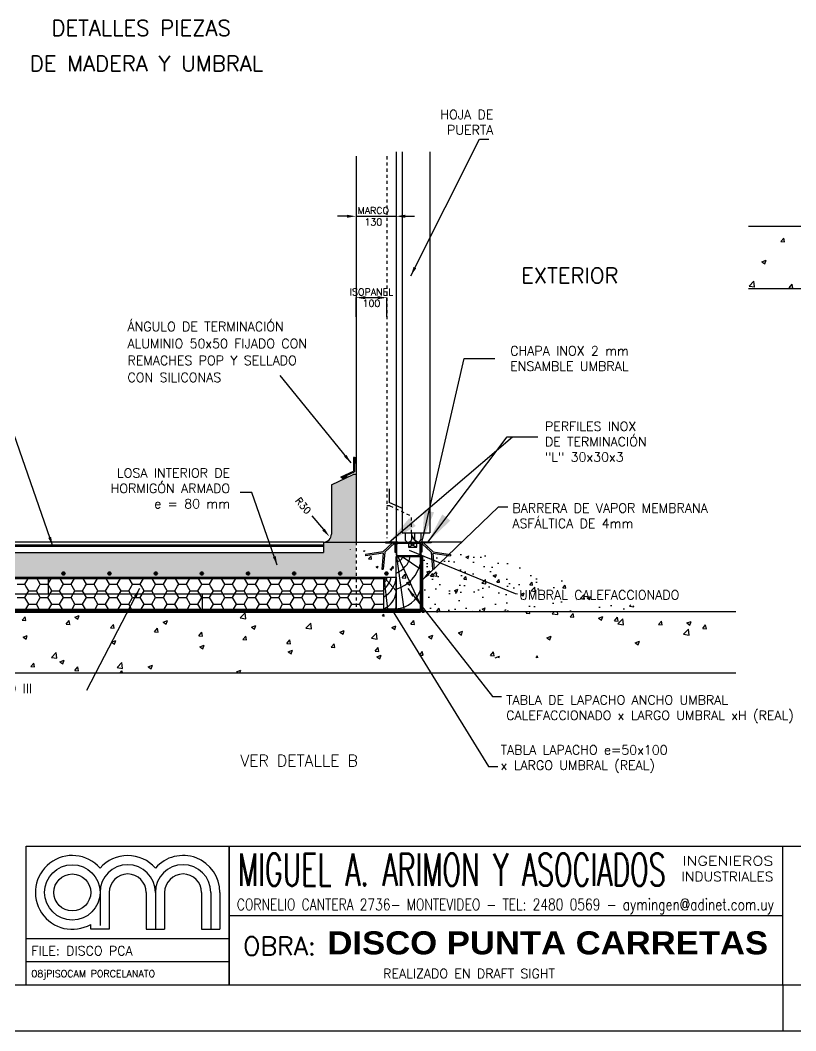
# Model space of a CAD drawing. Extents: x 20 to 15395, y -28849 to -19999.
# Drawn here: x 10066 to 12587, y -28849 to -25563 of the extents above; entities that cross this region are included whole.
import ezdxf
from ezdxf.enums import TextEntityAlignment as Align

# ---------------------------------------------------------------- set-up
doc = ezdxf.new("R2010")
doc.units = 0
doc.header["$LTSCALE"] = 0.1
doc.header["$MEASUREMENT"] = 0
doc.header["$PDMODE"] = 33
doc.linetypes.add('PUN100', pattern=[400, 200, -200])
doc.linetypes.add('PUN50', pattern=[200, 100, -100])
doc.layers.get('DEFPOINTS').update_dxf_attribs({"linetype": 'CONTINUOUS'})
for name, color, linetype in [('03', 7, 'CONTINUOUS'), ('a construir', 252, 'CONTINUOUS'), ('EQ', 8, 'CONTINUOUS'), ('FI', 2, 'CONTINUOUS'), ('GR', 9, 'CONTINUOUS'), ('IS', 5, 'CONTINUOUS'), ('ISO', 151, 'CONTINUOUS'), ('MA', 15, 'CONTINUOUS'), ('madera', 12, 'CONTINUOUS'), ('MF', 8, 'CONTINUOUS'), ('MFF', 8, 'CONTINUOUS'), ('TX', 13, 'CONTINUOUS')]:
    doc.layers.add(name, color=color, linetype=linetype)
doc.layers.add('2.0', color=7, linetype='CONTINUOUS', lineweight=200)
doc.styles.add('ROMANS', font='romans')
doc.styles.add('SANSSERIFBOLD', font='sasb____.pfb')
doc.styles.get("Standard").update_dxf_attribs({"font": 'ITALIC'})
doc.dimstyles.new('RPM 1-15', dxfattribs={"dimscale": 15, "dimtxt": 1.5, "dimasz": 2, "dimexe": 0.0625, "dimexo": 0.38, "dimgap": 1, "dimtad": 0, "dimdec": 0, "dimtxsty": 'ROMANS', "dimcen": 2.5, "dimclrd": 256, "dimclre": 256, "dimclrt": 256, "dimazin": 0, "dimtfac": 1, "dimtdec": 0, "dimtmove": 0, "dimatfit": 1, "dimfxl": 1, "dimtolj": 1, "dimlwd": -1, "dimlwe": -1, "dimarcsym": 0})
doc.dimstyles.new('RPM 1-50', dxfattribs={"dimscale": 50, "dimtxt": 1.5, "dimasz": 2, "dimexe": 0.0625, "dimexo": 0.38, "dimgap": 1, "dimtad": 0, "dimdec": 0, "dimtxsty": 'ROMANS', "dimcen": 2.5, "dimclrd": 256, "dimclre": 256, "dimclrt": 256, "dimazin": 0, "dimtfac": 1, "dimtdec": 0, "dimtmove": 0, "dimatfit": 1, "dimfxl": 1, "dimtolj": 1, "dimlwd": -1, "dimlwe": -1, "dimarcsym": 0})
doc.dimstyles.get("Standard").update_dxf_attribs({"dimtxt": 0.18, "dimasz": 0.18, "dimexe": 0.18, "dimexo": 0.0625, "dimgap": 0.09, "dimtad": 0, "dimtih": 1, "dimtoh": 1, "dimdec": 4, "dimzin": 0, "dimdsep": 46, "dimtxsty": 'Standard', "dimcen": 0.09, "dimadec": 0, "dimazin": 0, "dimtfac": 1, "dimtdec": 4, "dimtofl": 0, "dimtmove": 0, "dimatfit": 3, "dimfxl": 1, "dimtolj": 1, "dimtzin": 0, "dimarcsym": 0})

# ---------------------------------------------------------------- blocks, each defined once
blk = doc.blocks.new('*D419')
at = {"layer": 'DEFPOINTS', "color": 0, "transparency": 16777216}
for p in [(11257.5, -26465), (11157.5, -26532.8), (11257.5, -26532.8)]:
    blk.add_point(p, dxfattribs=at)
at = {"layer": 'TX', "transparency": 16777216}
for p, q in [((11157.5, -26527.1), (11157.5, -26464.1)), ((11187.5, -26465), (11227.5, -26465)), ((11257.5, -26527.1), (11257.5, -26464.1))]:
    blk.add_line(p, q, dxfattribs=at)
for points in [[(11187.5, -26460), (11187.5, -26470), (11157.5, -26465)], [(11227.5, -26460), (11227.5, -26470), (11257.5, -26465)]]:
    blk.add_solid(points, dxfattribs=at)
at = {"layer": 'TX', "transparency": 16777216, "insert": (11207.5, -26465), "char_height": 22.5, "attachment_point": 5, "style": 'ROMANS'}
blk.add_mtext('\\A1;ISOPANEL\\P100', dxfattribs=at)
blk = doc.blocks.new('*D420')
at = {"layer": 'DEFPOINTS', "color": 0, "transparency": 16777216}
for p in [(11051.5, -27219.2), (11070.9, -27242.1)]:
    blk.add_point(p, dxfattribs=at)
at = {"layer": 'TX', "transparency": 16777216}
blk.add_line((11014.1, -27175), (11051.5, -27219.2), dxfattribs=at)
blk.add_solid([(11055.3, -27215.9), (11047.7, -27222.4), (11070.9, -27242.1)], dxfattribs=at)
at = {"layer": 'TX', "transparency": 16777216, "insert": (10985.7, -27141.5), "char_height": 22.5, "attachment_point": 5, "rotation": 310.2701, "style": 'ROMANS'}
blk.add_mtext('\\A1;R30', dxfattribs=at)
blk = doc.blocks.new('*D421')
at = {"layer": 'DEFPOINTS', "color": 0, "transparency": 16777216}
for p in [(11157.5, -26162), (11287.5, -26162), (11287.5, -26200.3)]:
    blk.add_point(p, dxfattribs=at)
at = {"layer": 'TX', "transparency": 16777216}
for p, q in [((11157.5, -26167.7), (11157.5, -26201.2)), ((11287.5, -26167.7), (11287.5, -26201.2)), ((11127.5, -26200.3), (11097.5, -26200.3)), ((11157.5, -26200.3), (11287.5, -26200.3)), ((11317.5, -26200.3), (11347.5, -26200.3))]:
    blk.add_line(p, q, dxfattribs=at)
for points in [[(11127.5, -26195.3), (11127.5, -26205.3), (11157.5, -26200.3)], [(11317.5, -26195.3), (11317.5, -26205.3), (11287.5, -26200.3)]]:
    blk.add_solid(points, dxfattribs=at)
at = {"layer": 'TX', "transparency": 16777216, "insert": (11213.5, -26200.3), "char_height": 22.5, "attachment_point": 5, "style": 'ROMANS'}
blk.add_mtext('\\A1;MARCO\\P130', dxfattribs=at)

msp = doc.modelspace()

# ---------------------------------------------------------------- hatches: boundary and pattern name
at = {"layer": 'MF'}
h = msp.add_hatch(dxfattribs=at)
h.set_pattern_fill('AR-CONC', color=256, scale=15, style=0)
h.set_pattern_definition([(50, (-741.48, -50), (107.58903, -9.41282), [11.25, -123.75]), (355, (-741.48, -50), (-20.8127, 112.8288), [9, -99]), (100.4514, (-732.51, -50.78), (86.7764, 103.41593), [9.56103, -105.1713]), (46.1842, (-741.48, -20), (160.08616, -24.82785), [16.875, -185.625]), (96.6356, (-728.14, -22.07), (140.1994, 146.1177), [14.3415, -157.75695]), (351.1842, (-741.48, -20), (140.1993, 146.1178), [13.5, -148.5]), (21, (-726.48, -27.5), (89.53606, -60.39283), [11.25, -123.75]), (326, (-726.48, -27.5), (36.4973, 108.7725), [9, -99]), (71.4514, (-719.02, -32.53), (126.0334, 48.37957), [9.56103, -105.1713]), (37.5, (-741.48, -50), (1.82398, 49.93408), [0, -97.8, 0, -100.5, 0, -99.375]), (7.5, (-741.48, -50), (39.46043, 59.16176), [0, -57.3, 0, -95.55, 0, -37.875]), (327.5, (-774.93, -50), (80.073365, -3.38323), [0, -37.5, 0, -117, 0, -155.25]), (317.5, (-789.93, -50), (87.47793, 15.01575), [0, -48.75, 0, -77.7, 0, -110.25])])
edge = h.paths.add_edge_path()
edge.add_line((7657.1, -27373.9), (7657.1, -27041.9))
edge.add_line((7657.1, -27041.9), (7666.6, -27041.9))
edge.add_line((7666.6, -27041.9), (7733.1, -27073))
edge.add_line((7733.1, -27073), (7733.1, -27233.9))
edge.add_arc((7763.1, -27233.9), 30, 180, 269.3579)
edge.add_line((7762.7, -27263.9), (7762.8, -27293.9))
edge.add_line((7762.8, -27293.9), (11051.8, -27293.9))
edge.add_line((11051.8, -27293.9), (11051.8, -27259.9))
edge.add_arc((11051.5, -27233.9), 26, 270.6431, 359.9975)
edge.add_line((11077.5, -27233.9), (11077.5, -27073.4))
edge.add_line((11077.5, -27073.4), (11148, -27040.5))
edge.add_line((11148, -27040.5), (11157.5, -27040.5))
edge.add_line((11157.5, -27040.5), (11157.5, -27373.9))
edge.add_line((11157.5, -27373.9), (7657.1, -27373.9))
h = msp.add_hatch(dxfattribs=at)
h.set_pattern_fill('AR-CONC', color=256, scale=15, style=0)
h.set_pattern_definition([(50, (-741.48, 0), (107.58903, -9.41282), [11.25, -123.75]), (355, (-741.48, 0), (-20.8127, 112.8288), [9, -99]), (100.4514, (-732.51, -0.78), (86.7764, 103.41593), [9.56103, -105.1713]), (46.1842, (-741.48, 30), (160.08616, -24.82785), [16.875, -185.625]), (96.6356, (-728.14, 27.93), (140.1994, 146.1177), [14.3415, -157.75695]), (351.1842, (-741.48, 30), (140.1993, 146.1178), [13.5, -148.5]), (21, (-726.48, 22.5), (89.53606, -60.39283), [11.25, -123.75]), (326, (-726.48, 22.5), (36.4973, 108.7725), [9, -99]), (71.4514, (-719.02, 17.47), (126.0334, 48.37957), [9.56103, -105.1713]), (37.5, (-741.48, 0), (1.82398, 49.93408), [0, -97.8, 0, -100.5, 0, -99.375]), (7.5, (-741.48, 0), (39.46043, 59.16176), [0, -57.3, 0, -95.55, 0, -37.875]), (327.5, (-774.93, 0), (80.073365, -3.38323), [0, -37.5, 0, -117, 0, -155.25]), (317.5, (-789.93, 0), (87.47793, 15.01575), [0, -48.75, 0, -77.7, 0, -110.25])])
h.paths.add_polyline_path([(11372.5, -27487.3), (11371.5, -27270.8), (11401.5, -27262.4), (11401.5, -27259.9), (11401.5, -27271.9), (11499.4, -27271.9), (12114, -27485.8)])
at = {"layer": 'TX'}
for points in [[(11157.5, -27003.3), (11152.5, -27003.3), (11152.5, -26984.4), (11157.5, -26984.4)], [(11112.5, -27055.1), (11110.4, -27050.5), (11127.6, -27042.6), (11129.6, -27047.2)]]:
    msp.add_hatch(color=256, dxfattribs=at).paths.add_polyline_path(points)

# ---------------------------------------------------------------- linework, layer by layer
at = {"layer": '03'}
msp.add_line((11253.8, -27260), (11401.5, -27260), dxfattribs=at)
at = {"layer": '2.0'}
for p, q in [((11367.5, -27304.2), (11367.5, -27476.9)), ((11368.2, -27304.2), (11368.2, -27480.1)), ((11368.8, -27304.2), (11368.8, -27480.1)), ((11369.5, -27304.2), (11369.5, -27480.1)), ((11370.2, -27304.2), (11370.2, -27480.1)), ((11370.8, -27304.2), (11370.8, -27480.2)), ((7559.5, -27482.4), (11365.8, -27482.4)), ((7559.5, -27483.1), (11365.8, -27483.1)), ((7559.5, -27483.8), (11365.8, -27483.8)), ((7559.5, -27484.4), (11365.8, -27484.4)), ((7559.5, -27485.1), (11365.8, -27485.1)), ((7669.3, -27485.8), (11365.8, -27485.8))]:
    msp.add_line(p, q, dxfattribs=at)
for centre in [(10206.2, -27361.9), (10356.2, -27361.9), (10506.2, -27361.9), (10656.2, -27361.9), (10806.2, -27361.9), (10956.2, -27361.9), (11106.2, -27361.9), (11256.2, -27361.9)]:
    msp.add_circle(centre, 3.17, dxfattribs=at)
for radius in [1.67, 2.33, 3, 3.67, 4.33, 5]:
    msp.add_arc((11365.8, -27480.1), radius, 270, 0, dxfattribs=at)
at = {"layer": 'a construir', "color": 252}
msp.add_line((11293.5, -27262), (11340.5, -27262), dxfattribs=at)
at = {"layer": 'EQ'}
for p, q in [((11287.5, -27268), (11287.5, -27301)), ((11289.5, -27301), (11289.5, -27268)), ((11361.5, -27262), (11293.5, -27262)), ((11361.5, -27264), (11293.5, -27264)), ((11365.5, -27301), (11365.5, -27268)), ((11367.5, -27268), (11367.5, -27301)), ((11283.5, -27292.4), (11285.5, -27292.4)), ((11285.5, -27292.4), (11287.5, -27292.4)), ((11361.5, -27305), (11293.5, -27305)), ((11361.5, -27307), (11293.5, -27307))]:
    msp.add_line(p, q, dxfattribs=at)
for centre, radius, start, end in [((11293.5, -27268), 8, 90, 180), ((11293.5, -27268), 6, 90, 180), ((11293.5, -27268), 4, 90, 180), ((11361.5, -27268), 8, 0, 90), ((11361.5, -27268), 6, 0, 90), ((11361.5, -27268), 4, 0, 90), ((11293.5, -27301), 6, 180, 270), ((11293.5, -27301), 4, 180, 270), ((11361.5, -27301), 6, 270, 0), ((11361.5, -27301), 4, 270, 0)]:
    msp.add_arc(centre, radius, start, end, dxfattribs=at)
at = {"layer": 'FI'}
for p, q in [((11307.5, -25990.4), (11307.5, -27230)), ((11397.5, -25990.4), (11397.5, -27230)), ((11307.5, -27230), (11397.5, -27230)), ((11317.5, -27230), (11317.5, -27253.1)), ((11337.5, -27230), (11337.5, -27252.5)), ((11347.5, -27230), (11347.5, -27253.1)), ((11367.5, -27230), (11367.5, -27252.5)), ((12545.1, -28699.1), (12545.1, -28849.1)), ((20.1, -28849.1), (15395.1, -28849.1))]:
    msp.add_line(p, q, dxfattribs=at)
for centre in [(11327.4, -27249.5), (11357.4, -27249.5)]:
    msp.add_arc(centre, 10.5, 200.117, 343.405, dxfattribs=at)
at = {"layer": 'GR', "linetype": 'Continuous', "ltscale": 0.01}
for p, q in [((14686.7, -26233.7), (12432.7, -26233.7)), ((14686.7, -26436.2), (12432.7, -26436.2))]:
    msp.add_line(p, q, dxfattribs=at)
at = {"layer": 'GR'}
for p, q in [((11152.5, -26984.4), (11149.5, -26984.4)), ((11149.5, -26984.4), (11149.5, -27029.1)), ((11152.5, -26984.4), (11152.5, -27031)), ((11109.1, -27048), (11149.5, -27029.1)), ((11110.4, -27050.7), (11152.5, -27031)), ((11110.4, -27050.7), (11109.1, -27048)), ((11265.3, -27086.3), (11265.3, -27131)), ((11305.7, -27149.8), (11265.3, -27131)), ((11051.8, -27259.9), (7762.8, -27259.9)), ((11051.8, -27269.4), (7762.8, -27269.4)), ((11051.8, -27274.4), (7762.8, -27274.4)), ((11051.8, -27259.9), (11051.8, -27293.9)), ((7762.8, -27293.9), (11051.8, -27293.9)), ((7657.1, -27373.9), (11247.5, -27373.9)), ((11212.7, -27485.8), (12391.4, -27485.8)), ((6824.2, -27685.4), (12391.4, -27685.4))]:
    msp.add_line(p, q, dxfattribs=at)
msp.add_arc((11367.5, -27229.9), 30, 180, 270, dxfattribs=at)
at = {"layer": 'IS'}
for p, q in [((11287.5, -25990.4), (11287.5, -27257.7)), ((11157.5, -26005.3), (11157.5, -27259.9)), ((11157.5, -26888.7), (11157.5, -27246.7)), ((7557.1, -27378.4), (11244.2, -27378.4)), ((10157.1, -27378.4), (10157.1, -27428.4)), ((7557.1, -27428.4), (11244.2, -27428.4)), ((10656, -27440.5), (10657.1, -27440.5)), ((10657.1, -27428.4), (10657.1, -27478.4)), ((11243.5, -27418.9), (11244.2, -27417.6)), ((11244.2, -27420.1), (11243.5, -27418.9)), ((11243.5, -27462.2), (11244.2, -27460.9)), ((11244.2, -27463.4), (11243.5, -27462.2)), ((7557.1, -27478.4), (11244.2, -27478.4)), ((7657.1, -27481.6), (11247.5, -27481.6))]:
    msp.add_line(p, q, dxfattribs=at)
at = {"layer": 'ISO'}
for p, q in [((10056, -27397.2), (10081, -27397.2)), ((10081, -27397.2), (10093.5, -27375.5)), ((10084.5, -27403.4), (10081, -27397.2)), ((10093.5, -27418.8), (10084.5, -27403.4)), ((10131, -27397.2), (10118.5, -27375.5)), ((10118.5, -27418.8), (10127.4, -27403.4)), ((10127.4, -27403.4), (10131, -27397.2)), ((10131, -27397.2), (10156, -27397.2)), ((10156, -27397.2), (10157.1, -27395.3)), ((10157.1, -27399.1), (10156, -27397.2)), ((10157.1, -27395.3), (10168.5, -27375.5)), ((10159.5, -27403.4), (10157.1, -27399.1)), ((10168.5, -27418.8), (10159.5, -27403.4)), ((10193.5, -27418.8), (10202.4, -27403.4)), ((10206, -27397.2), (10195.1, -27378.4)), ((10202.4, -27403.4), (10206, -27397.2)), ((10206, -27397.2), (10231, -27397.2)), ((10231, -27397.2), (10241.8, -27378.4)), ((10234.5, -27403.4), (10231, -27397.2)), ((10243.5, -27418.8), (10234.5, -27403.4)), ((10268.5, -27418.8), (10277.4, -27403.4)), ((10281, -27397.2), (10270.1, -27378.4)), ((10277.4, -27403.4), (10281, -27397.2)), ((10281, -27397.2), (10306, -27397.2)), ((10306, -27397.2), (10316.8, -27378.4)), ((10309.5, -27403.4), (10306, -27397.2)), ((10318.5, -27418.8), (10309.5, -27403.4)), ((10343.5, -27418.8), (10352.4, -27403.4)), ((10356, -27397.2), (10345.1, -27378.4)), ((10352.4, -27403.4), (10356, -27397.2)), ((10356, -27397.2), (10381, -27397.2)), ((10381, -27397.2), (10391.8, -27378.4)), ((10384.5, -27403.4), (10381, -27397.2)), ((10393.5, -27418.8), (10384.5, -27403.4)), ((10418.5, -27418.8), (10427.4, -27403.4)), ((10431, -27397.2), (10420.1, -27378.4)), ((10427.4, -27403.4), (10431, -27397.2)), ((10431, -27397.2), (10456, -27397.2)), ((10456, -27397.2), (10466.8, -27378.4)), ((10459.5, -27403.4), (10456, -27397.2)), ((10468.5, -27418.8), (10459.5, -27403.4)), ((10493.5, -27418.8), (10502.4, -27403.4)), ((10506, -27397.2), (10495.1, -27378.4)), ((10502.4, -27403.4), (10506, -27397.2)), ((10506, -27397.2), (10531, -27397.2)), ((10531, -27397.2), (10541.8, -27378.4)), ((10534.5, -27403.4), (10531, -27397.2)), ((10543.5, -27418.8), (10534.5, -27403.4)), ((10568.5, -27418.8), (10577.4, -27403.4)), ((10581, -27397.2), (10570.1, -27378.4)), ((10577.4, -27403.4), (10581, -27397.2)), ((10581, -27397.2), (10606, -27397.2)), ((10606, -27397.2), (10616.8, -27378.4)), ((10609.5, -27403.4), (10606, -27397.2)), ((10618.5, -27418.8), (10609.5, -27403.4)), ((10643.5, -27418.8), (10652.4, -27403.4)), ((10656, -27397.2), (10645.1, -27378.4)), ((10652.4, -27403.4), (10656, -27397.2)), ((10656, -27397.2), (10681, -27397.2)), ((10681, -27397.2), (10691.8, -27378.4)), ((10684.5, -27403.4), (10681, -27397.2)), ((10693.5, -27418.8), (10684.5, -27403.4)), ((10718.5, -27418.8), (10727.4, -27403.4)), ((10731, -27397.2), (10720.1, -27378.4)), ((10727.4, -27403.4), (10731, -27397.2)), ((10731, -27397.2), (10756, -27397.2)), ((10756, -27397.2), (10766.8, -27378.4)), ((10759.5, -27403.4), (10756, -27397.2)), ((10768.5, -27418.8), (10759.5, -27403.4)), ((10793.5, -27418.8), (10802.4, -27403.4)), ((10806, -27397.2), (10795.1, -27378.4)), ((10802.4, -27403.4), (10806, -27397.2)), ((10806, -27397.2), (10831, -27397.2)), ((10831, -27397.2), (10841.8, -27378.4)), ((10834.5, -27403.4), (10831, -27397.2)), ((10843.5, -27418.8), (10834.5, -27403.4)), ((10868.5, -27418.8), (10877.4, -27403.4)), ((10881, -27397.2), (10870.1, -27378.4)), ((10877.4, -27403.4), (10881, -27397.2)), ((10881, -27397.2), (10906, -27397.2)), ((10906, -27397.2), (10916.8, -27378.4)), ((10909.5, -27403.4), (10906, -27397.2)), ((10918.5, -27418.8), (10909.5, -27403.4)), ((10943.5, -27418.8), (10952.4, -27403.4)), ((10956, -27397.2), (10945.1, -27378.4)), ((10952.4, -27403.4), (10956, -27397.2)), ((10956, -27397.2), (10981, -27397.2)), ((10981, -27397.2), (10991.8, -27378.4)), ((10984.5, -27403.4), (10981, -27397.2)), ((10993.5, -27418.8), (10984.5, -27403.4)), ((11018.5, -27418.8), (11027.4, -27403.4)), ((11031, -27397.2), (11020.1, -27378.4)), ((11027.4, -27403.4), (11031, -27397.2)), ((11031, -27397.2), (11056, -27397.2)), ((11056, -27397.2), (11066.8, -27378.4)), ((11059.5, -27403.4), (11056, -27397.2)), ((11068.5, -27418.8), (11059.5, -27403.4)), ((11093.5, -27418.8), (11102.4, -27403.4)), ((11106, -27397.2), (11095.1, -27378.4)), ((11102.4, -27403.4), (11106, -27397.2)), ((11106, -27397.2), (11131, -27397.2)), ((11131, -27397.2), (11143.5, -27375.5)), ((11134.5, -27403.4), (11131, -27397.2)), ((11143.5, -27418.8), (11134.5, -27403.4)), ((11181, -27397.2), (11168.5, -27375.5)), ((11168.5, -27418.8), (11177.4, -27403.4)), ((11177.4, -27403.4), (11181, -27397.2)), ((11181, -27397.2), (11206, -27397.2)), ((11206, -27397.2), (11218.5, -27375.5)), ((11209.5, -27403.4), (11206, -27397.2)), ((11218.5, -27418.8), (11209.5, -27403.4)), ((10056, -27440.5), (10081, -27440.5)), ((10081, -27440.5), (10093.5, -27418.8)), ((10093.5, -27462.1), (10081, -27440.5)), ((10093.5, -27418.8), (10118.5, -27418.8)), ((10131, -27440.5), (10118.5, -27418.8)), ((10118.5, -27462.1), (10131, -27440.5)), ((10131, -27440.5), (10156, -27440.5)), ((10156, -27440.5), (10168.5, -27418.8)), ((10168.5, -27462.1), (10156, -27440.5)), ((10168.5, -27418.8), (10193.5, -27418.8)), ((10206, -27440.5), (10193.5, -27418.8)), ((10193.5, -27462.1), (10206, -27440.5)), ((10206, -27440.5), (10231, -27440.5)), ((10231, -27440.5), (10243.5, -27418.8)), ((10243.5, -27462.1), (10231, -27440.5)), ((10243.5, -27418.8), (10268.5, -27418.8)), ((10281, -27440.5), (10268.5, -27418.8)), ((10268.5, -27462.1), (10281, -27440.5)), ((10281, -27440.5), (10306, -27440.5)), ((10306, -27440.5), (10318.5, -27418.8)), ((10318.5, -27462.1), (10306, -27440.5)), ((10318.5, -27418.8), (10343.5, -27418.8)), ((10356, -27440.5), (10343.5, -27418.8)), ((10343.5, -27462.1), (10356, -27440.5)), ((10356, -27440.5), (10381, -27440.5)), ((10381, -27440.5), (10393.5, -27418.8)), ((10393.5, -27462.1), (10381, -27440.5)), ((10393.5, -27418.8), (10418.5, -27418.8)), ((10431, -27440.5), (10418.5, -27418.8)), ((10418.5, -27462.1), (10431, -27440.5)), ((10431, -27440.5), (10456, -27440.5)), ((10456, -27440.5), (10468.5, -27418.8)), ((10468.5, -27462.1), (10456, -27440.5)), ((10468.5, -27418.8), (10493.5, -27418.8)), ((10506, -27440.5), (10493.5, -27418.8)), ((10493.5, -27462.1), (10506, -27440.5)), ((10506, -27440.5), (10531, -27440.5)), ((10531, -27440.5), (10543.5, -27418.8)), ((10543.5, -27462.1), (10531, -27440.5)), ((10543.5, -27418.8), (10568.5, -27418.8)), ((10581, -27440.5), (10568.5, -27418.8)), ((10568.5, -27462.1), (10581, -27440.5)), ((10581, -27440.5), (10606, -27440.5)), ((10606, -27440.5), (10618.5, -27418.8)), ((10618.5, -27462.1), (10606, -27440.5)), ((10618.5, -27418.8), (10643.5, -27418.8)), ((10656, -27440.5), (10643.5, -27418.8)), ((10643.5, -27462.1), (10656, -27440.5)), ((10657.1, -27440.5), (10681, -27440.5)), ((10681, -27440.5), (10693.5, -27418.8)), ((10693.5, -27462.1), (10681, -27440.5)), ((10693.5, -27418.8), (10718.5, -27418.8)), ((10731, -27440.5), (10718.5, -27418.8)), ((10718.5, -27462.1), (10731, -27440.5)), ((10731, -27440.5), (10756, -27440.5)), ((10756, -27440.5), (10768.5, -27418.8)), ((10768.5, -27462.1), (10756, -27440.5)), ((10768.5, -27418.8), (10793.5, -27418.8)), ((10806, -27440.5), (10793.5, -27418.8)), ((10793.5, -27462.1), (10806, -27440.5)), ((10806, -27440.5), (10831, -27440.5)), ((10831, -27440.5), (10843.5, -27418.8)), ((10843.5, -27462.1), (10831, -27440.5)), ((10843.5, -27418.8), (10868.5, -27418.8)), ((10881, -27440.5), (10868.5, -27418.8)), ((10868.5, -27462.1), (10881, -27440.5)), ((10881, -27440.5), (10906, -27440.5)), ((10906, -27440.5), (10918.5, -27418.8)), ((10918.5, -27462.1), (10906, -27440.5)), ((10918.5, -27418.8), (10943.5, -27418.8)), ((10956, -27440.5), (10943.5, -27418.8)), ((10943.5, -27462.1), (10956, -27440.5)), ((10956, -27440.5), (10981, -27440.5)), ((10981, -27440.5), (10993.5, -27418.8)), ((10993.5, -27462.1), (10981, -27440.5)), ((10993.5, -27418.8), (11018.5, -27418.8)), ((11031, -27440.5), (11018.5, -27418.8)), ((11018.5, -27462.1), (11031, -27440.5)), ((11031, -27440.5), (11056, -27440.5)), ((11056, -27440.5), (11068.5, -27418.8)), ((11068.5, -27462.1), (11056, -27440.5)), ((11068.5, -27418.8), (11093.5, -27418.8)), ((11106, -27440.5), (11093.5, -27418.8)), ((11093.5, -27462.1), (11106, -27440.5)), ((11106, -27440.5), (11131, -27440.5)), ((11131, -27440.5), (11143.5, -27418.8)), ((11143.5, -27462.1), (11131, -27440.5)), ((11143.5, -27418.8), (11168.5, -27418.8)), ((11181, -27440.5), (11168.5, -27418.8)), ((11168.5, -27462.1), (11181, -27440.5)), ((11181, -27440.5), (11206, -27440.5)), ((11206, -27440.5), (11218.5, -27418.8)), ((11218.5, -27462.1), (11206, -27440.5)), ((11218.5, -27418.8), (11243.5, -27418.8)), ((10084.1, -27478.4), (10093.5, -27462.1)), ((10093.5, -27462.1), (10118.5, -27462.1)), ((10127.8, -27478.4), (10118.5, -27462.1)), ((10159.1, -27478.4), (10168.5, -27462.1)), ((10168.5, -27462.1), (10193.5, -27462.1)), ((10202.8, -27478.4), (10193.5, -27462.1)), ((10234.1, -27478.4), (10243.5, -27462.1)), ((10243.5, -27462.1), (10268.5, -27462.1)), ((10277.8, -27478.4), (10268.5, -27462.1)), ((10309.1, -27478.4), (10318.5, -27462.1)), ((10318.5, -27462.1), (10343.5, -27462.1)), ((10352.8, -27478.4), (10343.5, -27462.1)), ((10384.1, -27478.4), (10393.5, -27462.1)), ((10393.5, -27462.1), (10418.5, -27462.1)), ((10427.8, -27478.4), (10418.5, -27462.1)), ((10459.1, -27478.4), (10468.5, -27462.1)), ((10468.5, -27462.1), (10493.5, -27462.1)), ((10502.8, -27478.4), (10493.5, -27462.1)), ((10534.1, -27478.4), (10543.5, -27462.1)), ((10543.5, -27462.1), (10568.5, -27462.1)), ((10577.8, -27478.4), (10568.5, -27462.1)), ((10609.1, -27478.4), (10618.5, -27462.1)), ((10618.5, -27462.1), (10643.5, -27462.1)), ((10652.8, -27478.4), (10643.5, -27462.1)), ((10684.1, -27478.4), (10693.5, -27462.1)), ((10693.5, -27462.1), (10718.5, -27462.1)), ((10727.8, -27478.4), (10718.5, -27462.1)), ((10759.1, -27478.4), (10768.5, -27462.1)), ((10768.5, -27462.1), (10793.5, -27462.1)), ((10802.8, -27478.4), (10793.5, -27462.1)), ((10834.1, -27478.4), (10843.5, -27462.1)), ((10843.5, -27462.1), (10868.5, -27462.1)), ((10877.8, -27478.4), (10868.5, -27462.1)), ((10909.1, -27478.4), (10918.5, -27462.1)), ((10918.5, -27462.1), (10943.5, -27462.1)), ((10952.8, -27478.4), (10943.5, -27462.1)), ((10984.1, -27478.4), (10993.5, -27462.1)), ((10993.5, -27462.1), (11018.5, -27462.1)), ((11027.8, -27478.4), (11018.5, -27462.1)), ((11059.1, -27478.4), (11068.5, -27462.1)), ((11068.5, -27462.1), (11093.5, -27462.1)), ((11102.8, -27478.4), (11093.5, -27462.1)), ((11134.1, -27478.4), (11143.5, -27462.1)), ((11143.5, -27462.1), (11168.5, -27462.1)), ((11177.8, -27478.4), (11168.5, -27462.1)), ((11209.1, -27478.4), (11218.5, -27462.1)), ((11218.5, -27462.1), (11243.5, -27462.1))]:
    msp.add_line(p, q, dxfattribs=at)
at = {"layer": 'MA'}
for p, q in [((10085.1, -28249.1), (15245.1, -28249.1)), ((10085.1, -28699.1), (10085.1, -28249.1)), ((10745.1, -28699.1), (10745.1, -28249.1)), ((10745.1, -28249.1), (10745.1, -28699.1)), ((12545.1, -28699.1), (12545.1, -28249.1)), ((10325.1, -28399.1), (10325.1, -28507.1)), ((10355.1, -28399.1), (10355.1, -28519.1)), ((10475.1, -28399.1), (10475.1, -28519.1)), ((10505.1, -28399.1), (10505.1, -28519.1)), ((10535.1, -28399.1), (10535.1, -28519.1)), ((10655.1, -28399.1), (10655.1, -28519.1)), ((10685.1, -28399.1), (10685.1, -28519.1)), ((10715.1, -28399.1), (10715.1, -28519.1)), ((10745.1, -28474.1), (12545.1, -28474.1)), ((10295.1, -28519.1), (10295.1, -28503)), ((10355.1, -28519.1), (10295.1, -28519.1)), ((10475.1, -28519.1), (10535.1, -28519.1)), ((10655.1, -28519.1), (10715.1, -28519.1)), ((10085.1, -28549.1), (10745.1, -28549.1)), ((10085.1, -28624.1), (10745.1, -28624.1)), ((320.1, -28699.1), (15245.1, -28699.1))]:
    msp.add_line(p, q, dxfattribs=at)
for radius in [90, 60]:
    msp.add_circle((10235.1, -28399.1), radius, dxfattribs=at)
for centre, radius, start, end in [((10235.1, -28399.1), 120, 41.4096, 300), ((10415.1, -28399.1), 120, 41.4096, 138.5904), ((10595.1, -28399.1), 120, 0, 138.5904), ((10415.1, -28399.1), 90, 0, 180), ((10595.1, -28399.1), 90, 0, 180), ((10415.1, -28399.1), 60, 0, 180), ((10595.1, -28399.1), 60, 0, 180)]:
    msp.add_arc(centre, radius, start, end, dxfattribs=at)
at = {"layer": 'madera'}
for p, q in [((11289.3, -27307), (11313, -27478.4)), ((11293.6, -27307), (11367.5, -27467.1)), ((11307.2, -27307), (11367.5, -27347.7)), ((11247.5, -27373.9), (11259.6, -27478.4)), ((11247.5, -27373.9), (11247.5, -27373.9)), ((11247.5, -27373.9), (11287.5, -27418.9)), ((11247.5, -27373.9), (11287.5, -27373.9)), ((11247.5, -27478.4), (11247.5, -27373.9)), ((11287.5, -27373.9), (11287.5, -27478.4)), ((11287.5, -27478.4), (11247.5, -27478.4)), ((11287.5, -27478.4), (11367.5, -27478.4))]:
    msp.add_line(p, q, dxfattribs=at)
msp.add_lwpolyline([(11287.5, -27478.4), (11287.5, -27307), (11367.5, -27307), (11367.5, -27478.4)], dxfattribs=at)
for centre, radius, start, end in [((11288.3, -27301.2), 22.2, 267.9172, 345.0727), ((11262.3, -27292.2), 72.9, 290.2639, 348.3403), ((11254.2, -27302.7), 115.5, 286.7483, 348.799), ((11212, -27371.2), 75.5, 298.0332, 357.9533), ((11204, -27360.4), 69.1, 309.0717, 348.8103), ((11236.7, -27373.5), 21.3, 300.3726, 358.9585), ((11222.5, -27416.2), 65.4, 292.5069, 353.7727), ((11281, -27387), 90.4, 274.1446, 343.1069), ((11212.7, -27457.7), 76, 344.2145, 349.8074)]:
    msp.add_arc(centre, radius, start, end, dxfattribs=at)
at = {"layer": 'MF'}
for p, q in [((12538, -26282.5), (12547.6, -26271)), ((12538, -26282.5), (12549.9, -26283.5)), ((12549.9, -26283.5), (12547.6, -26271)), ((12476.4, -26348), (12490.4, -26342.6)), ((12476.4, -26348), (12486.4, -26354.7)), ((12486.3, -26354.7), (12490.4, -26342.6)), ((12435.3, -26427.4), (12450.8, -26411.2)), ((12453, -26430.2), (12450.8, -26411.2)), ((12565.7, -26432.9), (12575.4, -26421.4)), ((12577.7, -26434), (12575.4, -26421.4)), ((12435.3, -26427.4), (12453.1, -26430.2)), ((12565.7, -26432.9), (12577.7, -26433.9)), ((11077.5, -27073.4), (11148, -27040.5)), ((11157.5, -27040.5), (11148, -27040.5)), ((11077.5, -27073.4), (11077.5, -27233.9)), ((11051.8, -27259.9), (11253.5, -27259.9)), ((11275.8, -27262.4), (11244.5, -27291.3)), ((11281.9, -27263.6), (11250.5, -27292.5)), ((11285.5, -27260), (11253.5, -27260)), ((11253.5, -27262.4), (11253.5, -27260)), ((11253.5, -27262.4), (11278.5, -27262.4)), ((11283.5, -27267.4), (11283.5, -27292.4)), ((11285.5, -27292.4), (11285.5, -27260)), ((11355.5, -27262), (11328.1, -27276.7)), ((11328.1, -27262), (11355.5, -27276.7)), ((11501.4, -27259.9), (11369.5, -27259.9)), ((11369.5, -27292.4), (11369.5, -27259.9)), ((11369.5, -27266), (11369.5, -27292.4)), ((11371.5, -27267.4), (11371.5, -27292.4)), ((11372.1, -27265.1), (11401.8, -27292.5)), ((11376.5, -27262.4), (11407.9, -27291.3)), ((11401.5, -27262.4), (11376.5, -27262.4)), ((11401.5, -27260), (11401.5, -27262.4)), ((11139.6, -27284.8), (11139.8, -27284.4)), ((11180.4, -27288.5), (11180.6, -27288.2)), ((11180.4, -27288.5), (11186.4, -27289)), ((11186.3, -27289), (11186, -27287.4)), ((11244.5, -27291.3), (11187.6, -27299.8)), ((11187.6, -27299.8), (11188.3, -27304.8)), ((11245.2, -27296.2), (11188.3, -27304.8)), ((11198.2, -27313.9), (11206, -27305.8)), ((11207.1, -27315.3), (11206, -27305.8)), ((11245.2, -27296.2), (11241, -27347.7)), ((11250.5, -27292.5), (11246, -27348.1)), ((11369.5, -27292.4), (11367.5, -27292.4)), ((11371.5, -27292.4), (11369.5, -27292.4)), ((11401.8, -27292.5), (11406.3, -27348.1)), ((11407.1, -27296.2), (11464, -27304.8)), ((11407.1, -27296.2), (11411.3, -27347.7)), ((11407.9, -27291.3), (11464.8, -27299.8)), ((11464.8, -27299.8), (11464, -27304.8)), ((11198.2, -27313.9), (11207.1, -27315.3)), ((11222.5, -27340.6), (11229.5, -27337.9)), ((11222.5, -27340.6), (11227.4, -27343.9)), ((11227.4, -27344), (11229.4, -27337.9)), ((11273, -27343.9), (11277.8, -27338.1)), ((11279, -27344.4), (11277.8, -27338.1)), ((11241, -27347.7), (11246, -27348.1)), ((11268.2, -27347.6), (11275.2, -27344.9)), ((11268.2, -27347.6), (11273.1, -27351)), ((11273, -27343.9), (11279, -27344.4)), ((11273.1, -27351), (11275.2, -27344.9)), ((11307.7, -27376.2), (11317.4, -27364.7)), ((11319.6, -27377.3), (11317.3, -27364.7)), ((11411.3, -27347.7), (11406.3, -27348.1)), ((11307.7, -27376.2), (11319.7, -27377.3)), ((11321.9, -27392.8), (11335.9, -27387.4)), ((11321.9, -27392.8), (11331.8, -27399.5)), ((11331.8, -27399.5), (11335.8, -27387.4)), ((10072.2, -27514.1), (10081.8, -27502.6)), ((10084.1, -27515.2), (10081.8, -27502.7)), ((10242.9, -27504.3), (10256.9, -27498.9)), ((10242.9, -27504.3), (10252.8, -27511)), ((10252.8, -27511), (10256.9, -27498.9)), ((10781.1, -27506.2), (10796.7, -27490)), ((10781.1, -27506.2), (10798.9, -27509)), ((10798.8, -27509), (10796.6, -27490)), ((11242.9, -27500), (11247.7, -27494.2)), ((11242.9, -27500), (11248.9, -27500.5)), ((11248.9, -27500.5), (11247.7, -27494.2)), ((11372.5, -27487.3), (11377.3, -27481.6)), ((11372.5, -27487.3), (11378.4, -27487.8)), ((11378.4, -27487.8), (11377.3, -27481.6)), ((11710.3, -27490.6), (11714.4, -27485.8)), ((11710.3, -27490.6), (11722.3, -27491.6)), ((11722.3, -27491.6), (11721.2, -27485.8)), ((11795.3, -27493), (11802.3, -27485.8)), ((11795.3, -27493), (11813.1, -27495.8)), ((11813, -27495.8), (11811.9, -27485.8)), ((11853.8, -27503.1), (11863.4, -27491.6)), ((11853.8, -27503.1), (11865.7, -27504.2)), ((11865.7, -27504.2), (11863.4, -27491.6)), ((11945.4, -27506.9), (11959.4, -27501.5)), ((11955.3, -27513.6), (11959.4, -27501.5)), ((11997.2, -27515.7), (12006.9, -27504.2)), ((12009.2, -27516.7), (12006.8, -27504.2)), ((10072.2, -27514.1), (10084.1, -27515.2)), ((10215.6, -27526.7), (10225.2, -27515.2)), ((10215.6, -27526.7), (10227.6, -27527.7)), ((10227.5, -27527.7), (10225.2, -27515.2)), ((10359.1, -27539.2), (10368.7, -27527.7)), ((10359.1, -27539.2), (10371, -27540.3)), ((10371, -27540.3), (10368.7, -27527.8)), ((10530.3, -27520.3), (10544.3, -27514.9)), ((10530.3, -27520.3), (10540.3, -27527)), ((10540.2, -27527), (10544.3, -27514.9)), ((10817.7, -27536.3), (10831.7, -27530.9)), ((10817.7, -27536.3), (10827.7, -27543)), ((10827.6, -27543), (10831.7, -27530.9)), ((10994.5, -27539.3), (11010.1, -27523.1)), ((10994.5, -27539.3), (11012.3, -27542.1)), ((11012.3, -27542.1), (11010.1, -27523.1)), ((11273.2, -27537.8), (11287.2, -27532.4)), ((11273.2, -27537.8), (11283.1, -27544.5)), ((11283.1, -27544.5), (11287.2, -27532.4)), ((11335.5, -27526.7), (11345.1, -27515.2)), ((11335.5, -27526.7), (11347.4, -27527.7)), ((11347.4, -27527.7), (11345.1, -27515.2)), ((11945.4, -27506.9), (11955.3, -27513.6)), ((11997.2, -27515.7), (12009.2, -27516.7)), ((12008.7, -27526.1), (12024.3, -27509.9)), ((12008.7, -27526.1), (12026.5, -27528.9)), ((12026.5, -27528.9), (12024.3, -27509.9)), ((12140.7, -27528.2), (12150.3, -27516.7)), ((12140.7, -27528.2), (12152.6, -27529.3)), ((12152.6, -27529.3), (12150.3, -27516.7)), ((12232.8, -27522.9), (12246.8, -27517.6)), ((12232.8, -27522.9), (12242.8, -27529.6)), ((12242.7, -27529.7), (12246.8, -27517.6)), ((12284.1, -27540.8), (12293.8, -27529.3)), ((12296.1, -27541.8), (12293.7, -27529.3)), ((10074.8, -27568.8), (10088.8, -27563.4)), ((10074.8, -27568.8), (10084.8, -27575.5)), ((10084.8, -27575.5), (10088.8, -27563.4)), ((10502.5, -27551.8), (10512.1, -27540.3)), ((10502.5, -27551.8), (10514.5, -27552.8)), ((10514.4, -27552.8), (10512.1, -27540.3)), ((10646, -27564.3), (10655.6, -27552.8)), ((10646, -27564.3), (10657.9, -27565.4)), ((10657.9, -27565.4), (10655.6, -27552.9)), ((10789.4, -27576.9), (10799.1, -27565.4)), ((10801.3, -27577.9), (10799, -27565.4)), ((11105.2, -27552.3), (11119.2, -27546.9)), ((11105.2, -27552.3), (11115.1, -27559)), ((11115.1, -27559), (11119.1, -27546.9)), ((11208, -27572.4), (11223.5, -27556.2)), ((11225.7, -27575.2), (11223.5, -27556.2)), ((11392.6, -27568.3), (11406.6, -27563)), ((11392.6, -27568.3), (11402.5, -27575)), ((11402.5, -27575), (11406.6, -27563)), ((11489.9, -27555.4), (11503.9, -27550)), ((11489.9, -27555.4), (11499.9, -27562.1)), ((11499.8, -27562.1), (11503.9, -27550)), ((11777.3, -27571.4), (11791.3, -27566.1)), ((11777.3, -27571.4), (11787.3, -27578.1)), ((11787.3, -27578.1), (11791.3, -27566.1)), ((12222.2, -27559.2), (12237.8, -27543)), ((12222.2, -27559.2), (12240, -27562)), ((12239.9, -27562), (12237.7, -27543)), ((12284.1, -27540.8), (12296.1, -27541.8)), ((10362.3, -27584.8), (10376.3, -27579.4)), ((10362.3, -27584.8), (10372.2, -27591.5)), ((10372.2, -27591.5), (10376.2, -27579.4)), ((10649.7, -27600.8), (10663.7, -27595.4)), ((10649.7, -27600.8), (10659.6, -27607.5)), ((10659.6, -27607.5), (10663.7, -27595.4)), ((10789.4, -27576.9), (10801.4, -27577.9)), ((10932.9, -27589.4), (10942.5, -27578)), ((10932.9, -27589.4), (10944.8, -27590.5)), ((10944.8, -27590.5), (10942.5, -27578)), ((11076.3, -27602), (11086, -27590.5)), ((11076.3, -27602), (11088.3, -27603)), ((11088.2, -27603), (11085.9, -27590.5)), ((11208, -27572.4), (11225.8, -27575.2)), ((11219.8, -27614.5), (11229.4, -27603.1)), ((11231.7, -27615.6), (11229.4, -27603.1)), ((12064.8, -27587.4), (12078.8, -27582.1)), ((12064.8, -27587.4), (12074.7, -27594.2)), ((12074.7, -27594.2), (12078.7, -27582.1)), ((10167.2, -27634.9), (10182.8, -27618.6)), ((10167.2, -27634.9), (10185, -27637.6)), ((10185, -27637.6), (10182.8, -27618.6)), ((10937.1, -27616.8), (10951.1, -27611.4)), ((10937.1, -27616.8), (10947.1, -27623.5)), ((10947, -27623.5), (10951.1, -27611.4)), ((11219.8, -27614.5), (11231.7, -27615.6)), ((11224.5, -27632.8), (11238.5, -27627.5)), ((11224.5, -27632.8), (11234.5, -27639.5)), ((11234.5, -27639.6), (11238.5, -27627.5)), ((11363.2, -27627.1), (11372.9, -27615.6)), ((11363.2, -27627.1), (11375.2, -27628.1)), ((11375.1, -27628.1), (11372.8, -27615.6)), ((11594.6, -27628.5), (11604.3, -27617)), ((11594.6, -27628.5), (11606.6, -27629.5)), ((11606.6, -27629.5), (11604.2, -27617)), ((11609.7, -27635.8), (11623.3, -27630.6)), ((11621.5, -27635.8), (11623.3, -27630.6)), ((11742.5, -27635.8), (11747.7, -27629.5)), ((11748.8, -27635.8), (11747.7, -27629.5)), ((10099.9, -27664.6), (10109.5, -27653.1)), ((10099.9, -27664.6), (10111.9, -27665.6)), ((10111.8, -27665.6), (10109.5, -27653.1)), ((10194.2, -27649.3), (10208.2, -27643.9)), ((10194.2, -27649.3), (10204.2, -27656)), ((10204.1, -27656), (10208.2, -27643.9)), ((10243.4, -27677.1), (10253, -27665.6)), ((10255.3, -27678.2), (10253, -27665.6)), ((10380.7, -27668), (10396.3, -27651.7)), ((10380.7, -27668), (10398.5, -27670.7)), ((10398.5, -27670.7), (10396.2, -27651.7)), ((10481.6, -27665.3), (10495.6, -27659.9)), ((10481.6, -27665.3), (10491.6, -27672)), ((10491.6, -27672), (10495.6, -27659.9)), ((10243.4, -27677.1), (10255.3, -27678.2)), ((10390.4, -27685.4), (10396.4, -27678.2)), ((10397.7, -27685.4), (10396.4, -27678.2)), ((10609.2, -27685.4), (10609.7, -27684.8)), ((10609.8, -27685.4), (10609.7, -27684.8)), ((10769.1, -27681.3), (10783.1, -27676)), ((10769.1, -27681.3), (10775, -27685.4)), ((10779.9, -27685.4), (10783, -27676))]:
    msp.add_line(p, q, dxfattribs=at)
at = {"layer": 'MF', "linetype": 'PUN50'}
msp.add_line((11157.5, -27259.9), (11157.5, -27478.4), dxfattribs=at)
at = {"layer": 'MF'}
msp.add_lwpolyline([(11328.1, -27276.7), (11355.5, -27276.7), (11355.5, -27262), (11328.1, -27262)], close=True, dxfattribs=at)
for centre, radius, start, end in [((11051.5, -27233.9), 26, 270.6421, 0), ((11278.5, -27267.4), 5, 0, 90), ((11376.5, -27267.4), 5, 90, 180)]:
    msp.add_arc(centre, radius, start, end, dxfattribs=at)
at = {"layer": 'MFF', "linetype": 'PUN50'}
for p, q in [((11257.5, -26005.3), (11257.5, -27246.6)), ((11267.5, -27142.4), (11257.5, -27142.4)), ((11267.5, -27142.4), (11337.5, -27175.3)), ((11337.5, -27229.9), (11337.5, -27175.3))]:
    msp.add_line(p, q, dxfattribs=at)
at = {"layer": 'MFF', "linetype": 'PUN100'}
msp.add_arc((11367.5, -27230), 30, 180, 270, dxfattribs=at)
at = {"layer": 'TX'}
msp.add_line((10818.5, -27098.9), (10780.6, -27098.9), dxfattribs=at)
msp.add_lwpolyline([(11157.5, -27003.3), (11152.5, -27003.3), (11152.5, -26984.4), (11157.5, -26984.4)], close=True, dxfattribs=at)
at = {"layer": 'TX', "extrusion": (0, 0, -1)}
msp.add_lwpolyline([(-11329.9, -27286.2), (-11674.3, -27426.6), (-11682.7, -27427.8)], dxfattribs=at)
at = {"layer": 'TX'}
msp.add_lwpolyline([(11274.9, -27481.6), (11587.8, -27989.7), (11617.8, -27989.7)], dxfattribs=at)

# ---------------------------------------------------------------- texts
at = {"layer": 'GR', "style": 'ROMANS'}
for s, p in [('DETALLES PIEZAS ', (10476.3, -25588)), ('DE MADERA Y UMBRAL', (10476.3, -25703.6))]:
    msp.add_text(s, height=50.535, dxfattribs=at).set_placement(p, align=Align.MIDDLE)
at = {"layer": 'GR'}
for s, height, style, width, p, p2 in [('MIGUEL A. ARIMON Y ASOCIADOS', 105, 'ROMANS', 0.531641, (10773.2, -28377.6), (12163.5, -28377.6)), ('DISCO PUNTA CARRETAS', 75, 'SANSSERIFBOLD', 1.094218, (11064.5, -28600.6), (12496.7, -28600.6))]:
    msp.add_text(s, height=height, dxfattribs=dict(at, style=style, width=width)).set_placement(p, p2, align=Align.FIT)
at = {"layer": 'GR', "style": 'ROMANS'}
msp.add_text('FILE: DISCO PCA', height=30, dxfattribs=at).set_placement((10102, -28604))
at = {"layer": 'GR', "attachment_point": 2, "style": 'ROMANS'}
for s, insert, char_height in [('EXTERIOR', (11852.5, -26367.5), 50.54), ('VER DETALLE B', (10972.3, -27952.1, 0), 37.5)]:
    msp.add_mtext(s, dxfattribs=dict(at, insert=insert, char_height=char_height))
at = {"layer": 'MA', "style": 'ROMANS'}
msp.add_text('OBRA:', height=60, dxfattribs=at).set_placement((10908.4, -28573.4), align=Align.MIDDLE)
at = {"layer": 'TX', "style": 'ROMANS'}
for s, height, p in [('ÁNGULO DE TERMINACIÓN', 29.997, (10414.4, -26558.9)), ('ALUMINIO 50x50 FIJADO CON ', 29.997, (10414.4, -26614.1)), ('REMACHES POP Y SELLADO', 29.997, (10414.4, -26669.2)), ('CON SILICONAS', 29.997, (10414.4, -26724.4)), ('AISLAMIENTO TÉRMICO: POLIESTIRENO EXPANDIDO TIPO III', 30, (8959.2, -27736.1))]:
    msp.add_text(s, height=height, dxfattribs=at).set_placement(p, align=Align.MIDDLE_LEFT)
for s, height, p in [('UMBRAL CALEFACCIONADO', 30, (11687.6, -27446.5)), ('08jPISOCAM PORCELANATO', 22.5, (10102, -28674.7))]:
    msp.add_text(s, height=height, dxfattribs=at).set_placement(p)
for s, height, width, p, p2 in [('INGENIEROS', 30, 1.156722, (12218.5, -28311.7), (12514.3, -28311.7)), ('INDUSTRIALES', 30, 1.002073, (12215.1, -28362.7), (12514.3, -28362.7)), ('CORNELIO CANTERA 2736- MONTEVIDEO - TEL: 2480 0569 - aymingen@adinet.com.uy', 37.5, 0.680132, (10769.9, -28457.3), (12515.2, -28457.3))]:
    msp.add_text(s, height=height, dxfattribs=dict(at, width=width)).set_placement(p, p2, align=Align.FIT)
msp.add_text('REALIZADO EN DRAFT SIGHT', height=30, dxfattribs=at).set_placement((11524.6, -28663), align=Align.MIDDLE)
at = {"layer": 'TX', "char_height": 30, "style": 'ROMANS'}
for s, insert, attachment_point in [('\\A1;HOJA DE\\PPUERTA', (11603.6, -25934.5), 9), ('\\A1;CHAPA INOX 2 mm\\PENSAMBLE UMBRAL', (11658.5, -26662.9), 4), ('PERFILES INOX\\PDE TERMINACIÓN \\P"L" 30x30x3', (11771.4, -26868.3), 1), ('LOSA INTERIOR DE \\PHORMIGÓN ARMADO\\Pe = 80 mm', (10748, -27020.2), 3), ('\\A1;BARRERA DE VAPOR MEMBRANA\\PASFÁLTICA DE 4mm', (11665.5, -27134.2), 1), ('TABLA DE LAPACHO ANCHO UMBRAL \\PCALEFACCIONADO x LARGO UMBRAL xH (REAL)', (11645.5, -27758.2), 1), ('TABLA LAPACHO e=50x100 \\Px LARGO UMBRAL (REAL)', (11627.6, -27920.6), 1)]:
    msp.add_mtext(s, dxfattribs=dict(at, insert=insert, attachment_point=attachment_point))

# ---------------------------------------------------------------- dimensions: what is measured, and where the dimension line sits
at = {"layer": 'TX'}
for base, p1, p2, text, picture, middle in [((11287.5, -26200.3), (11157.5, -26162), (11287.5, -26162), 'MARCO\\P<>', '*D421', (11213.5, -26200.3)), ((11257.5, -26465), (11157.5, -26532.8), (11257.5, -26532.8), 'ISOPANEL\\P100', '*D419', (11207.5, -26465))]:
    dim = msp.add_linear_dim(base=base, p1=p1, p2=p2, text=text, dimstyle='RPM 1-15', dxfattribs=at)
    dim.commit()
    dim.dimension.update_dxf_attribs({"geometry": picture, "text_midpoint": middle, "dimtype": 160})
dim = msp.add_radius_dim(center=(11051.5, -27219.2), mpoint=(11070.9, -27242.1), dimstyle='RPM 1-15', override={"dimtmove": 1}, dxfattribs=at)
dim.commit()
dim.dimension.update_dxf_attribs({"geometry": '*D420', "text_midpoint": (10985.7, -27141.5), "dimtype": 164})

# ---------------------------------------------------------------- leaders
at = {"layer": 'TX', "annotation_type": 0, "has_hookline": 1}
for points, dimstyle, override, hookline_direction, text_width in [([(11335.3, -26393.9), (11558.6, -25949.5), (11588.6, -25949.5)], 'Standard', {"dimtxt": 30, "dimasz": 30, "dimgap": 15, "dimtad": 0, "dimtih": 0, "dimdec": 0, "dimtxsty": 'ROMANS', "dimtdec": 0, "dimtix": 1, "dimtmove": 2}, 0, 190), ([(11372.7, -27257), (11508.5, -26662.9), (11608.5, -26662.9)], 'RPM 1-50', {"dimgap": 1, "dimtad": 0}, 0, 440), ([(10171.3, -27272.6), (10045.9, -26911.2), (10015.9, -26911.2)], 'Standard', {"dimtxt": 30, "dimasz": 30, "dimgap": 15, "dimtad": 0, "dimtih": 0, "dimdec": 0, "dimtxsty": 'ROMANS', "dimtdec": 0, "dimtix": 1, "dimtmove": 2}, 1, 417.1), ([(11370.8, -27384.3), (11620.5, -27145.4), (11650.5, -27145.4)], 'RPM 1-15', {"dimgap": 1, "dimtad": 0}, 0, 720)]:
    msp.add_leader(points, dimstyle=dimstyle, override=override, dxfattribs=dict(at, hookline_direction=hookline_direction, text_width=text_width))
at = {"layer": 'TX'}
for points in [[(11141.1, -27002.5), (10910.6, -26718)], [(10901.5, -27335.1), (10818.5, -27098.9)], [(10453.8, -27411), (10281.1, -27742.4)]]:
    msp.add_leader(points, dimstyle='Standard', override={"dimtxt": 30, "dimasz": 30, "dimgap": 15, "dimtad": 0, "dimtih": 0, "dimdec": 0, "dimtxsty": 'ROMANS', "dimtdec": 0, "dimtix": 1, "dimtmove": 2}, dxfattribs=at)
msp.add_leader([(11264.7, -27259.9), (11665.6, -26917.1)], dimstyle='RPM 1-50', dxfattribs=at)
at = {"layer": 'TX', "annotation_type": 0, "has_hookline": 1, "hookline_direction": 0}
msp.add_leader([(11390.7, -27259.9), (11648.5, -26917.1), (11748.5, -26917.1)], dimstyle='RPM 1-50', dxfattribs=at)
at = {"layer": 'TX', "annotation_type": 0, "has_hookline": 1, "hookline_direction": 0, "text_width": 1064.3}
msp.add_leader([(11325.4, -27410.9), (11600.5, -27761.9), (11630.5, -27761.9)], dimstyle='RPM 1-15', dxfattribs=at)

doc.saveas('drawing.dxf')
